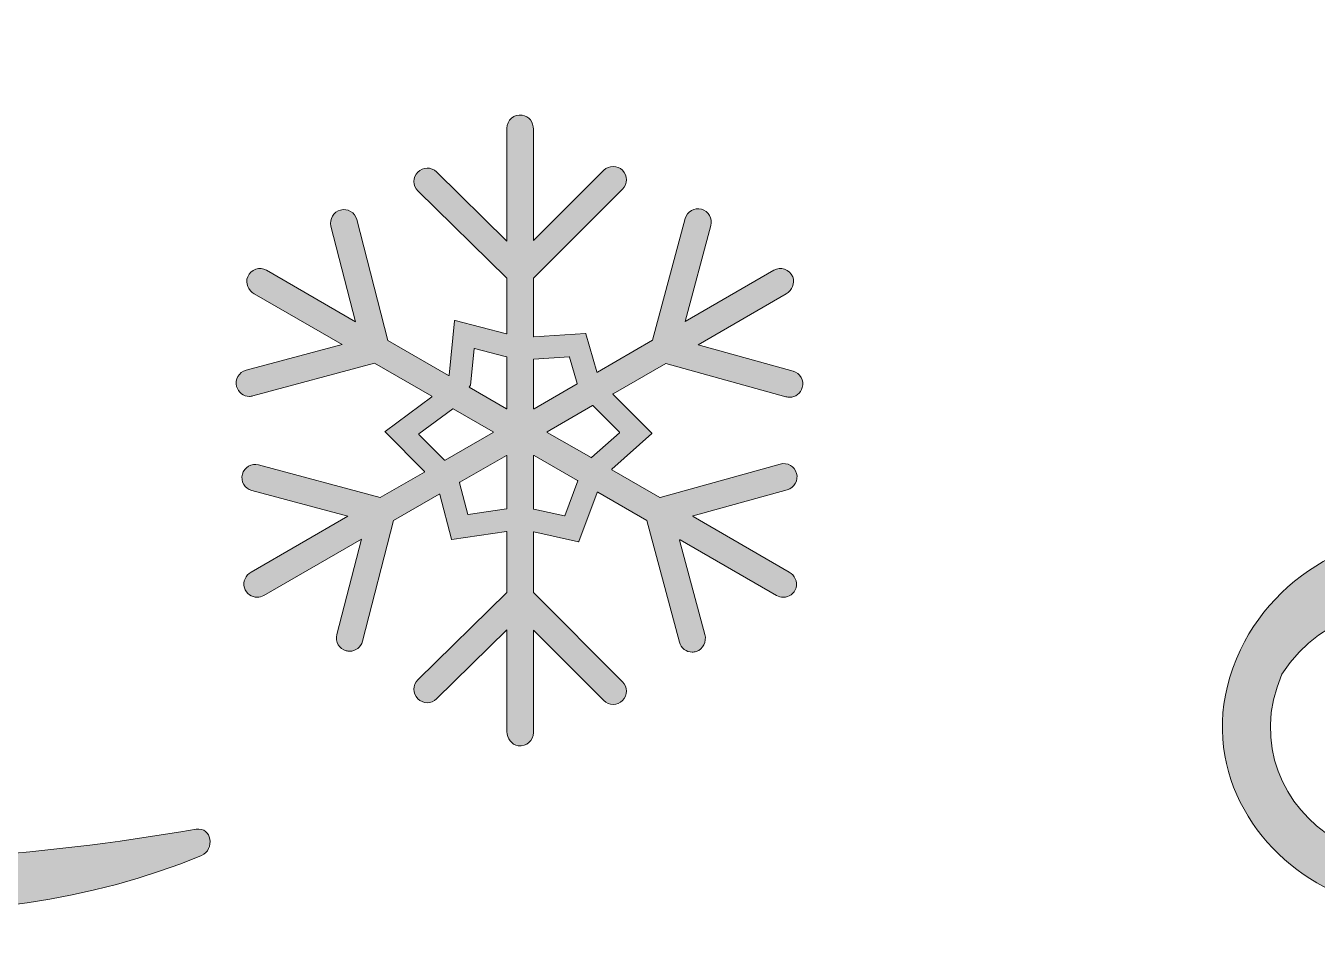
# Model space of a CAD drawing. Header units: inches. Extents: x 82 to 1005, y -733 to -347.
# Drawn here: x 206.7 to 268.5, y -627.2 to -582.9 of the extents above; entities that cross this region are included whole.
import ezdxf

# ---------------------------------------------------------------- set-up
doc = ezdxf.new("R2010")
doc.units = ezdxf.units.IN
doc.header["$MEASUREMENT"] = 0
doc.layers.add('Layer 1', color=7, linetype='Continuous')

# ---------------------------------------------------------------- blocks, each defined once
blk = doc.blocks.new('block 7')
at = {"layer": 'Layer 1', "true_color": 0x680b10}
h = blk.add_hatch(color=246, dxfattribs=at)
h.dxf.hatch_style = 2
edge = h.paths.add_edge_path()
edge.add_spline(control_points=[(114.464, -680.962), (110.374, -680.962), (106.563, -679.209), (103.407, -675.832), (96.65, -668.602), (93.551, -654.237), (95.869, -640.899), (98.229, -627.538), (100.48, -613.891), (102.658, -600.693), (102.658, -600.693), (103.829, -593.595), (103.829, -593.595), (103.91, -593.07), (103.976, -592.492), (104.039, -591.906), (90.267, -575.278), (82.116, -547.717), (82.152, -517.584), (82.189, -486.807), (90.373, -459.115), (104.668, -441.167), (104.482, -439.738), (104.278, -438.256), (104.048, -436.86), (103.305, -432.302), (102.587, -427.742), (101.87, -423.188), (100.38, -413.722), (98.839, -403.934), (97.114, -394.512), (94.563, -380.651), (97.299, -366.4), (104.084, -358.211), (107.5, -354.089), (111.621, -351.898), (116, -351.876), (132.75, -351.77), (149.728, -351.398), (166.146, -351.039), (182.654, -350.678), (199.726, -350.304), (216.481, -350.204), (240.202, -350.131), (264.416, -349.712), (290.521, -348.922), (304.715, -348.432), (319.127, -348.353), (333.064, -348.276), (336.991, -348.254), (340.916, -348.233), (344.838, -348.202), (362.622, -348.007), (381.139, -347.737), (401.431, -347.376), (412.785, -347.114), (424.328, -347.039), (435.492, -346.968), (438.96, -346.946), (442.427, -346.924), (445.894, -346.896), (470.698, -346.668), (495.876, -346.685), (520.23, -346.704), (531.611, -346.712), (542.995, -346.72), (554.387, -346.705), (583.211, -346.607), (611.452, -346.569), (639.874, -347.157), (648.735, -347.324), (657.79, -347.343), (666.548, -347.362), (675.728, -347.381), (685.219, -347.401), (694.589, -347.591), (702.399, -347.731), (710.235, -347.828), (718.078, -347.925), (731.374, -348.09), (745.122, -348.26), (758.671, -348.651), (784.249, -349.301), (809.515, -349.59), (839.576, -349.824), (862.934, -349.936), (886.8, -350.443), (909.88, -350.932), (927.667, -351.31), (946.06, -351.7), (964.232, -351.911), (968.537, -351.958), (972.61, -354.142), (976.001, -358.226), (982.689, -366.282), (985.462, -380.292), (983.066, -393.921), (981.346, -403.739), (979.714, -413.827), (978.137, -423.582), (977.193, -429.421), (976.244, -435.279), (975.268, -441.16), (1005.084, -478.225), (1005.429, -556.452), (975.965, -592.031), (977.111, -598.853), (978.256, -605.743), (979.377, -612.719), (979.377, -612.719), (980.478, -619.233), (980.478, -619.233), (981.691, -626.394), (982.945, -633.798), (984.072, -641.147), (984.74, -645.674), (984.99, -649.293), (984.864, -652.563), (984.248, -669.228), (976.223, -680.844), (965.339, -680.845), (965.311, -680.845), (965.285, -680.845), (965.255, -680.845), (958.679, -680.912), (951.956, -680.737), (945.461, -680.569), (941.478, -680.467), (937.495, -680.364), (933.509, -680.315), (922.378, -680.119), (911.293, -679.888), (900.221, -679.656), (874.834, -679.125), (848.581, -678.577), (822.823, -678.507), (822.755, -678.507), (822.686, -678.507), (822.62, -678.507), (801.525, -678.507), (780.167, -678.056), (759.509, -677.618), (759.509, -677.618), (752.773, -677.475), (752.773, -677.475), (735.892, -677.095), (718.105, -676.955), (696.768, -677.046), (673.572, -676.989), (650.057, -676.703), (627.33, -676.368), (627.33, -676.368), (622.267, -676.293), (622.267, -676.293), (590.796, -675.736), (559.649, -675.671), (529.666, -676.098), (515.046, -676.326), (500.171, -676.311), (485.785, -676.298), (477.619, -676.292), (469.452, -676.283), (461.285, -676.317), (451.025, -676.377), (440.748, -676.497), (430.461, -676.615), (418.541, -676.753), (406.217, -676.896), (394.064, -676.942), (389.92, -676.958), (385.774, -676.967), (381.628, -676.977), (366.428, -677.009), (350.711, -677.043), (335.273, -677.405), (311.117, -678.065), (285.533, -678.413), (254.776, -678.498), (225.547, -678.632), (195.699, -679.265), (166.833, -679.878), (157.087, -680.085), (147.33, -680.291), (137.56, -680.481), (135.146, -680.524), (132.743, -680.512), (130.34, -680.499), (125.38, -680.478), (120.696, -680.451), (115.993, -680.881), (115.48, -680.936), (114.97, -680.962), (114.464, -680.962)], knot_values=[0, 0, 0, 0, 1, 1, 1, 2, 2, 2, 3, 3, 3, 4, 4, 4, 5, 5, 5, 6, 6, 6, 7, 7, 7, 8, 8, 8, 9, 9, 9, 10, 10, 10, 11, 11, 11, 12, 12, 12, 13, 13, 13, 14, 14, 14, 15, 15, 15, 16, 16, 16, 17, 17, 17, 18, 18, 18, 19, 19, 19, 20, 20, 20, 21, 21, 21, 22, 22, 22, 23, 23, 23, 24, 24, 24, 25, 25, 25, 26, 26, 26, 27, 27, 27, 28, 28, 28, 29, 29, 29, 30, 30, 30, 31, 31, 31, 32, 32, 32, 33, 33, 33, 34, 34, 34, 35, 35, 35, 36, 36, 36, 37, 37, 37, 38, 38, 38, 39, 39, 39, 40, 40, 40, 41, 41, 41, 42, 42, 42, 43, 43, 43, 44, 44, 44, 45, 45, 45, 46, 46, 46, 47, 47, 47, 48, 48, 48, 49, 49, 49, 50, 50, 50, 51, 51, 51, 52, 52, 52, 53, 53, 53, 54, 54, 54, 55, 55, 55, 56, 56, 56, 57, 57, 57, 58, 58, 58, 59, 59, 59, 60, 60, 60, 61, 61, 61, 62, 62, 62, 63, 63, 63, 64, 64, 64, 64], degree=3, periodic=1)
edge = h.paths.add_edge_path()
edge.add_spline(control_points=[(500.464, -356.234), (482.408, -356.234), (464.088, -356.268), (445.975, -356.435), (442.499, -356.463), (439.026, -356.484), (435.553, -356.507), (424.429, -356.578), (412.925, -356.652), (401.626, -356.912), (381.286, -357.274), (362.749, -357.545), (344.928, -357.741), (340.982, -357.771), (337.051, -357.793), (333.117, -357.815), (319.248, -357.891), (304.906, -357.969), (290.83, -358.455), (264.618, -359.249), (240.319, -359.67), (216.524, -359.742), (199.859, -359.842), (182.826, -360.215), (166.354, -360.576), (149.9, -360.936), (132.885, -361.309), (116.054, -361.415), (114.098, -361.424), (112.318, -363.225), (111.429, -364.297), (107.284, -369.299), (104.151, -380.049), (106.496, -392.79), (108.243, -402.334), (109.793, -412.181), (111.293, -421.705), (112.007, -426.242), (112.723, -430.785), (113.462, -435.32), (113.831, -437.565), (114.129, -439.924), (114.391, -442.006), (114.391, -442.006), (114.653, -444.085), (114.653, -444.085), (114.653, -444.085), (113.3, -445.684), (113.3, -445.684), (85.016, -479.099), (84.617, -555.805), (112.563, -587.192), (112.563, -587.192), (113.987, -588.793), (113.987, -588.793), (113.987, -588.793), (113.738, -590.92), (113.738, -590.92), (113.688, -591.344), (113.643, -591.778), (113.597, -592.218), (113.496, -593.188), (113.391, -594.172), (113.248, -595.099), (113.248, -595.099), (112.069, -602.245), (112.069, -602.245), (109.888, -615.47), (107.632, -629.145), (105.265, -642.545), (103.515, -652.613), (105.759, -664.379), (110.377, -669.319), (112.33, -671.411), (113.986, -671.495), (115.063, -671.389), (120.285, -670.911), (125.416, -670.939), (130.387, -670.961), (132.72, -670.973), (135.055, -670.985), (137.385, -670.943), (147.139, -670.756), (156.891, -670.548), (166.631, -670.341), (195.536, -669.728), (225.424, -669.094), (254.742, -668.959), (285.427, -668.874), (310.936, -668.528), (335.031, -667.869), (350.588, -667.506), (366.357, -667.47), (381.607, -667.438), (385.748, -667.428), (389.889, -667.419), (394.028, -667.404), (406.144, -667.357), (418.45, -667.214), (430.351, -667.078), (440.656, -666.958), (450.951, -666.84), (461.236, -666.778), (469.427, -666.742), (477.609, -666.752), (485.794, -666.759), (500.142, -666.773), (514.975, -666.787), (529.524, -666.559), (559.613, -666.134), (590.867, -666.199), (622.421, -666.755), (622.421, -666.755), (627.471, -666.831), (627.471, -666.831), (649.977, -667.163), (673.243, -667.508), (696.172, -667.508), (696.365, -667.508), (696.556, -667.508), (696.747, -667.508), (718.14, -667.421), (736.018, -667.556), (752.979, -667.939), (752.979, -667.939), (759.711, -668.081), (759.711, -668.081), (780.318, -668.517), (801.626, -668.969), (822.632, -668.969), (822.7, -668.969), (822.767, -668.969), (822.835, -668.969), (848.694, -669.038), (874.99, -669.588), (900.422, -670.119), (911.48, -670.35), (922.556, -670.582), (933.654, -670.777), (937.658, -670.827), (941.682, -670.929), (945.706, -671.033), (952.119, -671.198), (958.747, -671.367), (965.237, -671.307), (965.246, -671.307), (965.257, -671.307), (965.265, -671.307), (970.633, -671.308), (974.928, -663.105), (975.331, -652.201), (975.435, -649.528), (975.215, -646.468), (974.64, -642.566), (973.527, -635.317), (972.281, -627.951), (971.073, -620.826), (971.073, -620.826), (969.964, -614.267), (969.964, -614.267), (968.721, -606.529), (967.452, -598.928), (966.189, -591.41), (966.189, -591.41), (965.808, -589.15), (965.808, -589.15), (965.808, -589.15), (967.334, -587.442), (967.334, -587.442), (995.625, -555.767), (995.221, -478.905), (966.589, -445.642), (966.589, -445.642), (965.13, -443.948), (965.13, -443.948), (965.13, -443.948), (965.499, -441.743), (965.499, -441.743), (966.603, -435.154), (967.663, -428.594), (968.721, -422.059), (970.303, -412.274), (971.939, -402.155), (973.67, -392.272), (975.869, -379.775), (972.739, -369.229), (968.662, -364.32), (967.139, -362.484), (965.527, -361.465), (964.125, -361.45), (945.903, -361.237), (927.487, -360.847), (909.678, -360.469), (886.635, -359.981), (862.81, -359.474), (839.516, -359.363), (809.391, -359.128), (784.077, -358.838), (758.412, -358.186), (744.926, -357.796), (731.217, -357.627), (717.96, -357.463), (710.098, -357.366), (702.246, -357.269), (694.407, -357.128), (685.113, -356.94), (675.665, -356.92), (666.528, -356.9), (657.731, -356.882), (648.634, -356.862), (639.685, -356.694), (611.362, -356.107), (583.191, -356.145), (554.409, -356.244), (543.007, -356.258), (531.613, -356.251), (520.223, -356.243), (513.69, -356.238), (507.093, -356.234), (500.464, -356.234)], knot_values=[0, 0, 0, 0, 1, 1, 1, 2, 2, 2, 3, 3, 3, 4, 4, 4, 5, 5, 5, 6, 6, 6, 7, 7, 7, 8, 8, 8, 9, 9, 9, 10, 10, 10, 11, 11, 11, 12, 12, 12, 13, 13, 13, 14, 14, 14, 15, 15, 15, 16, 16, 16, 17, 17, 17, 18, 18, 18, 19, 19, 19, 20, 20, 20, 21, 21, 21, 22, 22, 22, 23, 23, 23, 24, 24, 24, 25, 25, 25, 26, 26, 26, 27, 27, 27, 28, 28, 28, 29, 29, 29, 30, 30, 30, 31, 31, 31, 32, 32, 32, 33, 33, 33, 34, 34, 34, 35, 35, 35, 36, 36, 36, 37, 37, 37, 38, 38, 38, 39, 39, 39, 40, 40, 40, 41, 41, 41, 42, 42, 42, 43, 43, 43, 44, 44, 44, 45, 45, 45, 46, 46, 46, 47, 47, 47, 48, 48, 48, 49, 49, 49, 50, 50, 50, 51, 51, 51, 52, 52, 52, 53, 53, 53, 54, 54, 54, 55, 55, 55, 56, 56, 56, 57, 57, 57, 58, 58, 58, 59, 59, 59, 60, 60, 60, 61, 61, 61, 62, 62, 62, 63, 63, 63, 64, 64, 64, 65, 65, 65, 66, 66, 66, 67, 67, 67, 68, 68, 68, 69, 69, 69, 70, 70, 70, 71, 71, 71, 72, 72, 72, 73, 73, 73, 73], degree=3, periodic=1)
at = {"layer": 'Layer 1', "lineweight": 0}
for points, knots in [([(114.464, -680.962), (110.374, -680.962), (106.563, -679.209), (103.407, -675.832), (96.65, -668.602), (93.551, -654.237), (95.869, -640.899), (98.229, -627.538), (100.48, -613.891), (102.658, -600.693), (102.658, -600.693), (103.829, -593.595), (103.829, -593.595), (103.91, -593.07), (103.976, -592.492), (104.039, -591.906), (90.267, -575.278), (82.116, -547.717), (82.152, -517.584), (82.189, -486.807), (90.373, -459.115), (104.668, -441.167), (104.482, -439.738), (104.278, -438.256), (104.048, -436.86), (103.305, -432.302), (102.587, -427.742), (101.87, -423.188), (100.38, -413.722), (98.839, -403.934), (97.114, -394.512), (94.563, -380.651), (97.299, -366.4), (104.084, -358.211), (107.5, -354.089), (111.621, -351.898), (116, -351.876), (132.75, -351.77), (149.728, -351.398), (166.146, -351.039), (182.654, -350.678), (199.726, -350.304), (216.481, -350.204), (240.202, -350.131), (264.416, -349.712), (290.521, -348.922), (304.715, -348.432), (319.127, -348.353), (333.064, -348.276), (336.991, -348.254), (340.916, -348.233), (344.838, -348.202), (362.622, -348.007), (381.139, -347.737), (401.431, -347.376), (412.785, -347.114), (424.328, -347.039), (435.492, -346.968), (438.96, -346.946), (442.427, -346.924), (445.894, -346.896), (470.698, -346.668), (495.876, -346.685), (520.23, -346.704), (531.611, -346.712), (542.995, -346.72), (554.387, -346.705), (583.211, -346.607), (611.452, -346.569), (639.874, -347.157), (648.735, -347.324), (657.79, -347.343), (666.548, -347.362), (675.728, -347.381), (685.219, -347.401), (694.589, -347.591), (702.399, -347.731), (710.235, -347.828), (718.078, -347.925), (731.374, -348.09), (745.122, -348.26), (758.671, -348.651), (784.249, -349.301), (809.515, -349.59), (839.576, -349.824), (862.934, -349.936), (886.8, -350.443), (909.88, -350.932), (927.667, -351.31), (946.06, -351.7), (964.232, -351.911), (968.537, -351.958), (972.61, -354.142), (976.001, -358.226), (982.689, -366.282), (985.462, -380.292), (983.066, -393.921), (981.346, -403.739), (979.714, -413.827), (978.137, -423.582), (977.193, -429.421), (976.244, -435.279), (975.268, -441.16), (1005.084, -478.225), (1005.429, -556.452), (975.965, -592.031), (977.111, -598.853), (978.256, -605.743), (979.377, -612.719), (979.377, -612.719), (980.478, -619.233), (980.478, -619.233), (981.691, -626.394), (982.945, -633.798), (984.072, -641.147), (984.74, -645.674), (984.99, -649.293), (984.864, -652.563), (984.248, -669.228), (976.223, -680.844), (965.339, -680.845), (965.311, -680.845), (965.285, -680.845), (965.255, -680.845), (958.679, -680.912), (951.956, -680.737), (945.461, -680.569), (941.478, -680.467), (937.495, -680.364), (933.509, -680.315), (922.378, -680.119), (911.293, -679.888), (900.221, -679.656), (874.834, -679.125), (848.581, -678.577), (822.823, -678.507), (822.755, -678.507), (822.686, -678.507), (822.62, -678.507), (801.525, -678.507), (780.167, -678.056), (759.509, -677.618), (759.509, -677.618), (752.773, -677.475), (752.773, -677.475), (735.892, -677.095), (718.105, -676.955), (696.768, -677.046), (673.572, -676.989), (650.057, -676.703), (627.33, -676.368), (627.33, -676.368), (622.267, -676.293), (622.267, -676.293), (590.796, -675.736), (559.649, -675.671), (529.666, -676.098), (515.046, -676.326), (500.171, -676.311), (485.785, -676.298), (477.619, -676.292), (469.452, -676.283), (461.285, -676.317), (451.025, -676.377), (440.748, -676.497), (430.461, -676.615), (418.541, -676.753), (406.217, -676.896), (394.064, -676.942), (389.92, -676.958), (385.774, -676.967), (381.628, -676.977), (366.428, -677.009), (350.711, -677.043), (335.273, -677.405), (311.117, -678.065), (285.533, -678.413), (254.776, -678.498), (225.547, -678.632), (195.699, -679.265), (166.833, -679.878), (157.087, -680.085), (147.33, -680.291), (137.56, -680.481), (135.146, -680.524), (132.743, -680.512), (130.34, -680.499), (125.38, -680.478), (120.696, -680.451), (115.993, -680.881), (115.48, -680.936), (114.97, -680.962), (114.464, -680.962)], [0, 0, 0, 0, 1, 1, 1, 2, 2, 2, 3, 3, 3, 4, 4, 4, 5, 5, 5, 6, 6, 6, 7, 7, 7, 8, 8, 8, 9, 9, 9, 10, 10, 10, 11, 11, 11, 12, 12, 12, 13, 13, 13, 14, 14, 14, 15, 15, 15, 16, 16, 16, 17, 17, 17, 18, 18, 18, 19, 19, 19, 20, 20, 20, 21, 21, 21, 22, 22, 22, 23, 23, 23, 24, 24, 24, 25, 25, 25, 26, 26, 26, 27, 27, 27, 28, 28, 28, 29, 29, 29, 30, 30, 30, 31, 31, 31, 32, 32, 32, 33, 33, 33, 34, 34, 34, 35, 35, 35, 36, 36, 36, 37, 37, 37, 38, 38, 38, 39, 39, 39, 40, 40, 40, 41, 41, 41, 42, 42, 42, 43, 43, 43, 44, 44, 44, 45, 45, 45, 46, 46, 46, 47, 47, 47, 48, 48, 48, 49, 49, 49, 50, 50, 50, 51, 51, 51, 52, 52, 52, 53, 53, 53, 54, 54, 54, 55, 55, 55, 56, 56, 56, 57, 57, 57, 58, 58, 58, 59, 59, 59, 60, 60, 60, 61, 61, 61, 62, 62, 62, 63, 63, 63, 64, 64, 64, 64]), ([(500.464, -356.234), (482.408, -356.234), (464.088, -356.268), (445.975, -356.435), (442.499, -356.463), (439.026, -356.484), (435.553, -356.507), (424.429, -356.578), (412.925, -356.652), (401.626, -356.912), (381.286, -357.274), (362.749, -357.545), (344.928, -357.741), (340.982, -357.771), (337.051, -357.793), (333.117, -357.815), (319.248, -357.891), (304.906, -357.969), (290.83, -358.455), (264.618, -359.249), (240.319, -359.67), (216.524, -359.742), (199.859, -359.842), (182.826, -360.215), (166.354, -360.576), (149.9, -360.936), (132.885, -361.309), (116.054, -361.415), (114.098, -361.424), (112.318, -363.225), (111.429, -364.297), (107.284, -369.299), (104.151, -380.049), (106.496, -392.79), (108.243, -402.334), (109.793, -412.181), (111.293, -421.705), (112.007, -426.242), (112.723, -430.785), (113.462, -435.32), (113.831, -437.565), (114.129, -439.924), (114.391, -442.006), (114.391, -442.006), (114.653, -444.085), (114.653, -444.085), (114.653, -444.085), (113.3, -445.684), (113.3, -445.684), (85.016, -479.099), (84.617, -555.805), (112.563, -587.192), (112.563, -587.192), (113.987, -588.793), (113.987, -588.793), (113.987, -588.793), (113.738, -590.92), (113.738, -590.92), (113.688, -591.344), (113.643, -591.778), (113.597, -592.218), (113.496, -593.188), (113.391, -594.172), (113.248, -595.099), (113.248, -595.099), (112.069, -602.245), (112.069, -602.245), (109.888, -615.47), (107.632, -629.145), (105.265, -642.545), (103.515, -652.613), (105.759, -664.379), (110.377, -669.319), (112.33, -671.411), (113.986, -671.495), (115.063, -671.389), (120.285, -670.911), (125.416, -670.939), (130.387, -670.961), (132.72, -670.973), (135.055, -670.985), (137.385, -670.943), (147.139, -670.756), (156.891, -670.548), (166.631, -670.341), (195.536, -669.728), (225.424, -669.094), (254.742, -668.959), (285.427, -668.874), (310.936, -668.528), (335.031, -667.869), (350.588, -667.506), (366.357, -667.47), (381.607, -667.438), (385.748, -667.428), (389.889, -667.419), (394.028, -667.404), (406.144, -667.357), (418.45, -667.214), (430.351, -667.078), (440.656, -666.958), (450.951, -666.84), (461.236, -666.778), (469.427, -666.742), (477.609, -666.752), (485.794, -666.759), (500.142, -666.773), (514.975, -666.787), (529.524, -666.559), (559.613, -666.134), (590.867, -666.199), (622.421, -666.755), (622.421, -666.755), (627.471, -666.831), (627.471, -666.831), (649.977, -667.163), (673.243, -667.508), (696.172, -667.508), (696.365, -667.508), (696.556, -667.508), (696.747, -667.508), (718.14, -667.421), (736.018, -667.556), (752.979, -667.939), (752.979, -667.939), (759.711, -668.081), (759.711, -668.081), (780.318, -668.517), (801.626, -668.969), (822.632, -668.969), (822.7, -668.969), (822.767, -668.969), (822.835, -668.969), (848.694, -669.038), (874.99, -669.588), (900.422, -670.119), (911.48, -670.35), (922.556, -670.582), (933.654, -670.777), (937.658, -670.827), (941.682, -670.929), (945.706, -671.033), (952.119, -671.198), (958.747, -671.367), (965.237, -671.307), (965.246, -671.307), (965.257, -671.307), (965.265, -671.307), (970.633, -671.308), (974.928, -663.105), (975.331, -652.201), (975.435, -649.528), (975.215, -646.468), (974.64, -642.566), (973.527, -635.317), (972.281, -627.951), (971.073, -620.826), (971.073, -620.826), (969.964, -614.267), (969.964, -614.267), (968.721, -606.529), (967.452, -598.928), (966.189, -591.41), (966.189, -591.41), (965.808, -589.15), (965.808, -589.15), (965.808, -589.15), (967.334, -587.442), (967.334, -587.442), (995.625, -555.767), (995.221, -478.905), (966.589, -445.642), (966.589, -445.642), (965.13, -443.948), (965.13, -443.948), (965.13, -443.948), (965.499, -441.743), (965.499, -441.743), (966.603, -435.154), (967.663, -428.594), (968.721, -422.059), (970.303, -412.274), (971.939, -402.155), (973.67, -392.272), (975.869, -379.775), (972.739, -369.229), (968.662, -364.32), (967.139, -362.484), (965.527, -361.465), (964.125, -361.45), (945.903, -361.237), (927.487, -360.847), (909.678, -360.469), (886.635, -359.981), (862.81, -359.474), (839.516, -359.363), (809.391, -359.128), (784.077, -358.838), (758.412, -358.186), (744.926, -357.796), (731.217, -357.627), (717.96, -357.463), (710.098, -357.366), (702.246, -357.269), (694.407, -357.128), (685.113, -356.94), (675.665, -356.92), (666.528, -356.9), (657.731, -356.882), (648.634, -356.862), (639.685, -356.694), (611.362, -356.107), (583.191, -356.145), (554.409, -356.244), (543.007, -356.258), (531.613, -356.251), (520.223, -356.243), (513.69, -356.238), (507.093, -356.234), (500.464, -356.234)], [0, 0, 0, 0, 1, 1, 1, 2, 2, 2, 3, 3, 3, 4, 4, 4, 5, 5, 5, 6, 6, 6, 7, 7, 7, 8, 8, 8, 9, 9, 9, 10, 10, 10, 11, 11, 11, 12, 12, 12, 13, 13, 13, 14, 14, 14, 15, 15, 15, 16, 16, 16, 17, 17, 17, 18, 18, 18, 19, 19, 19, 20, 20, 20, 21, 21, 21, 22, 22, 22, 23, 23, 23, 24, 24, 24, 25, 25, 25, 26, 26, 26, 27, 27, 27, 28, 28, 28, 29, 29, 29, 30, 30, 30, 31, 31, 31, 32, 32, 32, 33, 33, 33, 34, 34, 34, 35, 35, 35, 36, 36, 36, 37, 37, 37, 38, 38, 38, 39, 39, 39, 40, 40, 40, 41, 41, 41, 42, 42, 42, 43, 43, 43, 44, 44, 44, 45, 45, 45, 46, 46, 46, 47, 47, 47, 48, 48, 48, 49, 49, 49, 50, 50, 50, 51, 51, 51, 52, 52, 52, 53, 53, 53, 54, 54, 54, 55, 55, 55, 56, 56, 56, 57, 57, 57, 58, 58, 58, 59, 59, 59, 60, 60, 60, 61, 61, 61, 62, 62, 62, 63, 63, 63, 64, 64, 64, 65, 65, 65, 66, 66, 66, 67, 67, 67, 68, 68, 68, 69, 69, 69, 70, 70, 70, 71, 71, 71, 72, 72, 72, 73, 73, 73, 73])]:
    blk.add_open_spline(points, degree=3, knots=knots, dxfattribs=at)
blk = doc.blocks.new('block 22')
at = {"layer": 'Layer 1', "true_color": 0x680b10}
h = blk.add_hatch(color=246, dxfattribs=at)
h.dxf.hatch_style = 2
edge = h.paths.add_edge_path()
edge.add_spline(control_points=[(174.557, -615.891), (174.557, -615.891), (173.535, -617.351), (173.535, -617.351), (175.903, -619.003), (178.59, -620.323), (180.967, -621.298), (191.32, -625.559), (204.598, -627.015), (215.161, -622.593), (215.797, -622.329), (215.661, -621.21), (214.898, -621.343), (207.102, -622.666), (199.545, -623.27), (192.14, -622.206), (187.006, -620.59), (181.88, -618.515), (177.461, -615.426), (177.461, -615.426), (176.377, -616.959), (176.377, -616.959), (175.774, -616.625), (175.157, -616.268), (174.557, -615.891)], knot_values=[0, 0, 0, 0, 1, 1, 1, 2, 2, 2, 3, 3, 3, 4, 4, 4, 5, 5, 5, 6, 6, 6, 7, 7, 7, 8, 8, 8, 8], degree=3, periodic=1)
at = {"layer": 'Layer 1', "lineweight": 0}
blk.add_open_spline([(174.557, -615.891), (174.557, -615.891), (173.535, -617.351), (173.535, -617.351), (175.903, -619.003), (178.59, -620.323), (180.967, -621.298), (191.32, -625.559), (204.598, -627.015), (215.161, -622.593), (215.797, -622.329), (215.661, -621.21), (214.898, -621.343), (207.102, -622.666), (199.545, -623.27), (192.14, -622.206), (187.006, -620.59), (181.88, -618.515), (177.461, -615.426), (177.461, -615.426), (176.377, -616.959), (176.377, -616.959), (175.774, -616.625), (175.157, -616.268), (174.557, -615.891)], degree=3, knots=[0, 0, 0, 0, 1, 1, 1, 2, 2, 2, 3, 3, 3, 4, 4, 4, 5, 5, 5, 6, 6, 6, 7, 7, 7, 8, 8, 8, 8], dxfattribs=at)
blk = doc.blocks.new('block 24')
at = {"layer": 'Layer 1', "true_color": 0x680b10}
h = blk.add_hatch(color=246, dxfattribs=at)
h.dxf.hatch_style = 2
edge = h.paths.add_edge_path()
edge.add_spline(control_points=[(236.236, -631.202), (239.871, -635.339), (244.104, -638.792), (248.962, -640.901), (253.192, -641.708), (257.439, -642.735), (261.731, -642.672), (268.02, -642.577), (273.549, -639.712), (277.866, -635.228), (282.125, -630.798), (284.639, -624.19), (282.393, -618.177), (280.215, -612.337), (270.919, -607.614), (266.848, -613.926), (263.962, -620.558), (273.071, -626.351), (276.935, -619.668), (277.633, -618.454), (279.528, -619.302), (278.923, -620.607), (274.366, -630.467), (260.396, -622.142), (264.867, -612.754), (266.84, -608.6), (271.653, -606.477), (276.088, -607.152), (281.771, -608.019), (285.931, -612.753), (287.174, -618.181), (289.96, -630.363), (279.344, -640.834), (268.489, -644.026), (256.283, -647.612), (241.843, -643.122), (235.226, -631.876), (234.823, -631.189), (235.731, -630.621), (236.236, -631.202)], knot_values=[0, 0, 0, 0, 1, 1, 1, 2, 2, 2, 3, 3, 3, 4, 4, 4, 5, 5, 5, 6, 6, 6, 7, 7, 7, 8, 8, 8, 9, 9, 9, 10, 10, 10, 11, 11, 11, 12, 12, 12, 13, 13, 13, 13], degree=3, periodic=1)
edge = h.paths.add_edge_path()
edge.add_spline(control_points=[(275.644, -609.427), (275.104, -609.352), (274.561, -609.308), (274.015, -609.32), (274.555, -609.395), (275.086, -609.507), (275.606, -609.645), (275.612, -609.57), (275.619, -609.496), (275.644, -609.427)], knot_values=[0, 0, 0, 0, 1, 1, 1, 2, 2, 2, 3, 3, 3, 3], degree=3, periodic=1)
edge = h.paths.add_edge_path()
edge.add_spline(control_points=[(282.497, -614.542), (282.99, -615.271), (283.424, -616.041), (283.769, -616.849), (283.685, -616.481), (283.589, -616.114), (283.487, -615.754), (283.207, -615.377), (282.874, -614.967), (282.497, -614.542)], knot_values=[0, 0, 0, 0, 1, 1, 1, 2, 2, 2, 3, 3, 3, 3], degree=3, periodic=1)
at = {"layer": 'Layer 1', "lineweight": 0}
for points, knots in [([(236.236, -631.202), (239.871, -635.339), (244.104, -638.792), (248.962, -640.901), (253.192, -641.708), (257.439, -642.735), (261.731, -642.672), (268.02, -642.577), (273.549, -639.712), (277.866, -635.228), (282.125, -630.798), (284.639, -624.19), (282.393, -618.177), (280.215, -612.337), (270.919, -607.614), (266.848, -613.926), (263.962, -620.558), (273.071, -626.351), (276.935, -619.668), (277.633, -618.454), (279.528, -619.302), (278.923, -620.607), (274.366, -630.467), (260.396, -622.142), (264.867, -612.754), (266.84, -608.6), (271.653, -606.477), (276.088, -607.152), (281.771, -608.019), (285.931, -612.753), (287.174, -618.181), (289.96, -630.363), (279.344, -640.834), (268.489, -644.026), (256.283, -647.612), (241.843, -643.122), (235.226, -631.876), (234.823, -631.189), (235.731, -630.621), (236.236, -631.202)], [0, 0, 0, 0, 1, 1, 1, 2, 2, 2, 3, 3, 3, 4, 4, 4, 5, 5, 5, 6, 6, 6, 7, 7, 7, 8, 8, 8, 9, 9, 9, 10, 10, 10, 11, 11, 11, 12, 12, 12, 13, 13, 13, 13]), ([(275.644, -609.427), (275.104, -609.352), (274.561, -609.308), (274.015, -609.32), (274.555, -609.395), (275.086, -609.507), (275.606, -609.645), (275.612, -609.57), (275.619, -609.496), (275.644, -609.427)], [0, 0, 0, 0, 1, 1, 1, 2, 2, 2, 3, 3, 3, 3]), ([(282.497, -614.542), (282.99, -615.271), (283.424, -616.041), (283.769, -616.849), (283.685, -616.481), (283.589, -616.114), (283.487, -615.754), (283.207, -615.377), (282.874, -614.967), (282.497, -614.542)], [0, 0, 0, 0, 1, 1, 1, 2, 2, 2, 3, 3, 3, 3])]:
    blk.add_open_spline(points, degree=3, knots=knots, dxfattribs=at)
blk = doc.blocks.new('block 17')
at = {"layer": 'Layer 1'}
for name in ['block 24', 'block 22']:
    blk.add_blockref(name, (0, 0), dxfattribs=at)
blk = doc.blocks.new('block 8')
at = {"layer": 'Layer 1'}
blk.add_blockref('block 17', (0, 0), dxfattribs=at)
blk = doc.blocks.new('block 44')
at = {"layer": 'Layer 1', "true_color": 0x680b10}
h = blk.add_hatch(color=246, dxfattribs=at)
h.dxf.hatch_style = 2
edge = h.paths.add_edge_path()
edge.add_spline(control_points=[(243.457, -599.425), (243.457, -599.425), (238.91, -598.162), (238.91, -598.162), (238.91, -598.162), (243.125, -595.729), (243.125, -595.729), (243.408, -595.565), (243.563, -595.218), (243.44, -594.915), (243.291, -594.548), (242.863, -594.413), (242.534, -594.602), (242.534, -594.602), (238.292, -597.051), (238.292, -597.051), (238.292, -597.051), (239.522, -592.458), (239.522, -592.458), (239.613, -592.119), (239.412, -591.77), (239.072, -591.68), (238.74, -591.59), (238.387, -591.791), (238.294, -592.129), (238.294, -592.129), (236.735, -597.95), (236.735, -597.95), (236.735, -597.95), (234.1, -599.471), (234.1, -599.471), (234.09, -599.477), (234.078, -599.472), (234.075, -599.461), (234.075, -599.461), (233.548, -597.638), (233.548, -597.638), (233.545, -597.63), (233.538, -597.624), (233.53, -597.625), (233.53, -597.625), (231.057, -597.784), (231.057, -597.784), (231.046, -597.784), (231.038, -597.776), (231.038, -597.766), (231.038, -597.766), (231.038, -594.979), (231.038, -594.979), (231.038, -594.979), (235.299, -590.717), (235.299, -590.717), (235.547, -590.469), (235.547, -590.067), (235.299, -589.819), (235.051, -589.571), (234.649, -589.571), (234.401, -589.819), (234.401, -589.819), (231.038, -593.182), (231.038, -593.182), (231.038, -593.182), (231.038, -587.853), (231.038, -587.853), (231.038, -587.529), (230.817, -587.222), (230.495, -587.177), (230.103, -587.122), (229.767, -587.424), (229.767, -587.806), (229.767, -587.806), (229.767, -593.201), (229.767, -593.201), (229.767, -593.201), (226.4, -589.894), (226.4, -589.894), (226.15, -589.649), (225.747, -589.652), (225.502, -589.902), (225.256, -590.153), (225.259, -590.555), (225.509, -590.801), (225.509, -590.801), (229.767, -594.983), (229.767, -594.983), (229.767, -594.983), (229.767, -597.622), (229.767, -597.622), (229.767, -597.633), (229.756, -597.642), (229.745, -597.639), (229.745, -597.639), (227.283, -597.002), (227.283, -597.002), (227.273, -596.999), (227.262, -597.007), (227.261, -597.017), (227.261, -597.017), (227.005, -599.616), (227.005, -599.616), (227.004, -599.629), (226.989, -599.636), (226.978, -599.63), (226.978, -599.63), (224.073, -597.952), (224.073, -597.952), (224.073, -597.952), (222.58, -592.174), (222.58, -592.174), (222.492, -591.835), (222.15, -591.626), (221.806, -591.718), (221.466, -591.806), (221.263, -592.152), (221.349, -592.492), (221.349, -592.492), (222.529, -597.061), (222.529, -597.061), (222.529, -597.061), (218.271, -594.602), (218.271, -594.602), (217.943, -594.415), (217.513, -594.548), (217.364, -594.915), (217.241, -595.218), (217.398, -595.566), (217.681, -595.73), (217.681, -595.73), (221.878, -598.153), (221.878, -598.153), (221.878, -598.153), (217.284, -599.384), (217.284, -599.384), (216.945, -599.474), (216.744, -599.823), (216.835, -600.162), (216.912, -600.446), (217.169, -600.633), (217.449, -600.633), (217.504, -600.633), (217.558, -600.626), (217.614, -600.611), (217.614, -600.611), (223.434, -599.051), (223.434, -599.051), (223.434, -599.051), (226.168, -600.629), (226.168, -600.629), (226.179, -600.635), (226.18, -600.651), (226.169, -600.659), (226.169, -600.659), (223.938, -602.307), (223.938, -602.307), (223.93, -602.314), (223.929, -602.326), (223.936, -602.334), (223.936, -602.334), (225.826, -604.223), (225.826, -604.223), (225.834, -604.231), (225.832, -604.245), (225.822, -604.251), (225.822, -604.251), (223.709, -605.471), (223.709, -605.471), (223.709, -605.471), (217.888, -603.911), (217.888, -603.911), (217.547, -603.82), (217.202, -604.021), (217.109, -604.36), (217.018, -604.699), (217.219, -605.048), (217.558, -605.138), (217.558, -605.138), (222.153, -606.369), (222.153, -606.369), (222.153, -606.369), (217.536, -609.035), (217.536, -609.035), (217.273, -609.187), (217.119, -609.498), (217.207, -609.788), (217.294, -610.078), (217.552, -610.243), (217.815, -610.243), (217.923, -610.243), (218.032, -610.216), (218.133, -610.158), (218.133, -610.158), (222.805, -607.461), (222.805, -607.461), (222.805, -607.461), (221.625, -612.03), (221.625, -612.03), (221.538, -612.37), (221.742, -612.716), (222.082, -612.804), (222.135, -612.818), (222.188, -612.824), (222.24, -612.824), (222.523, -612.824), (222.782, -612.634), (222.856, -612.348), (222.856, -612.348), (224.348, -606.569), (224.348, -606.569), (224.348, -606.569), (226.526, -605.312), (226.526, -605.312), (226.536, -605.306), (226.549, -605.312), (226.552, -605.323), (226.552, -605.323), (227.109, -607.467), (227.109, -607.467), (227.111, -607.476), (227.12, -607.482), (227.129, -607.481), (227.129, -607.481), (229.747, -607.09), (229.747, -607.09), (229.757, -607.089), (229.767, -607.097), (229.767, -607.108), (229.767, -607.108), (229.767, -610.016), (229.767, -610.016), (229.767, -610.016), (225.509, -614.197), (225.509, -614.197), (225.259, -614.444), (225.256, -614.846), (225.502, -615.096), (225.747, -615.347), (226.15, -615.35), (226.4, -615.104), (226.4, -615.104), (229.767, -611.798), (229.767, -611.798), (229.767, -611.798), (229.767, -616.668), (229.767, -616.668), (229.767, -616.993), (229.988, -617.299), (230.31, -617.345), (230.702, -617.4), (231.038, -617.097), (231.038, -616.716), (231.038, -616.716), (231.038, -611.816), (231.038, -611.816), (231.038, -611.816), (234.401, -615.179), (234.401, -615.179), (234.525, -615.304), (234.687, -615.366), (234.85, -615.366), (235.013, -615.366), (235.175, -615.304), (235.299, -615.179), (235.547, -614.931), (235.547, -614.529), (235.299, -614.281), (235.299, -614.281), (231.038, -610.019), (231.038, -610.019), (231.038, -610.019), (231.038, -607.137), (231.038, -607.137), (231.038, -607.125), (231.048, -607.117), (231.059, -607.119), (231.059, -607.119), (233.186, -607.591), (233.186, -607.591), (233.194, -607.593), (233.203, -607.588), (233.206, -607.58), (233.206, -607.58), (234.085, -605.224), (234.085, -605.224), (234.089, -605.214), (234.101, -605.209), (234.11, -605.215), (234.11, -605.215), (236.453, -606.568), (236.453, -606.568), (236.457, -606.57), (236.46, -606.574), (236.462, -606.578), (236.462, -606.578), (238.019, -612.393), (238.019, -612.393), (238.096, -612.677), (238.353, -612.864), (238.634, -612.864), (238.698, -612.864), (238.763, -612.854), (238.829, -612.833), (239.158, -612.729), (239.328, -612.364), (239.239, -612.031), (239.239, -612.031), (238.028, -607.512), (238.028, -607.512), (238.024, -607.496), (238.04, -607.484), (238.054, -607.492), (238.054, -607.492), (242.672, -610.158), (242.672, -610.158), (242.772, -610.216), (242.882, -610.243), (242.99, -610.243), (243.253, -610.243), (243.511, -610.078), (243.598, -609.788), (243.686, -609.498), (243.532, -609.187), (243.269, -609.035), (243.269, -609.035), (238.672, -606.381), (238.672, -606.381), (238.658, -606.373), (238.661, -606.352), (238.676, -606.348), (238.676, -606.348), (243.182, -605.097), (243.182, -605.097), (243.519, -605.003), (243.718, -604.653), (243.624, -604.315), (243.531, -603.977), (243.189, -603.781), (242.842, -603.872), (242.842, -603.872), (237.1, -605.467), (237.1, -605.467), (237.095, -605.468), (237.09, -605.468), (237.086, -605.465), (237.086, -605.465), (234.793, -604.141), (234.793, -604.141), (234.782, -604.135), (234.781, -604.121), (234.79, -604.113), (234.79, -604.113), (236.695, -602.414), (236.695, -602.414), (236.703, -602.408), (236.703, -602.396), (236.696, -602.389), (236.696, -602.389), (234.843, -600.536), (234.843, -600.536), (234.835, -600.528), (234.837, -600.514), (234.847, -600.508), (234.847, -600.508), (237.368, -599.053), (237.368, -599.053), (237.368, -599.053), (243.117, -600.65), (243.117, -600.65), (243.174, -600.665), (243.232, -600.672), (243.287, -600.672), (243.567, -600.672), (243.821, -600.488), (243.899, -600.207), (243.993, -599.869), (243.795, -599.519), (243.457, -599.425)], knot_values=[0, 0, 0, 0, 1, 1, 1, 2, 2, 2, 3, 3, 3, 4, 4, 4, 5, 5, 5, 6, 6, 6, 7, 7, 7, 8, 8, 8, 9, 9, 9, 10, 10, 10, 11, 11, 11, 12, 12, 12, 13, 13, 13, 14, 14, 14, 15, 15, 15, 16, 16, 16, 17, 17, 17, 18, 18, 18, 19, 19, 19, 20, 20, 20, 21, 21, 21, 22, 22, 22, 23, 23, 23, 24, 24, 24, 25, 25, 25, 26, 26, 26, 27, 27, 27, 28, 28, 28, 29, 29, 29, 30, 30, 30, 31, 31, 31, 32, 32, 32, 33, 33, 33, 34, 34, 34, 35, 35, 35, 36, 36, 36, 37, 37, 37, 38, 38, 38, 39, 39, 39, 40, 40, 40, 41, 41, 41, 42, 42, 42, 43, 43, 43, 44, 44, 44, 45, 45, 45, 46, 46, 46, 47, 47, 47, 48, 48, 48, 49, 49, 49, 50, 50, 50, 51, 51, 51, 52, 52, 52, 53, 53, 53, 54, 54, 54, 55, 55, 55, 56, 56, 56, 57, 57, 57, 58, 58, 58, 59, 59, 59, 60, 60, 60, 61, 61, 61, 62, 62, 62, 63, 63, 63, 64, 64, 64, 65, 65, 65, 66, 66, 66, 67, 67, 67, 68, 68, 68, 69, 69, 69, 70, 70, 70, 71, 71, 71, 72, 72, 72, 73, 73, 73, 74, 74, 74, 75, 75, 75, 76, 76, 76, 77, 77, 77, 78, 78, 78, 79, 79, 79, 80, 80, 80, 81, 81, 81, 82, 82, 82, 83, 83, 83, 84, 84, 84, 85, 85, 85, 86, 86, 86, 87, 87, 87, 88, 88, 88, 89, 89, 89, 90, 90, 90, 91, 91, 91, 92, 92, 92, 93, 93, 93, 94, 94, 94, 95, 95, 95, 96, 96, 96, 97, 97, 97, 98, 98, 98, 99, 99, 99, 100, 100, 100, 101, 101, 101, 102, 102, 102, 103, 103, 103, 104, 104, 104, 105, 105, 105, 106, 106, 106, 107, 107, 107, 108, 108, 108, 109, 109, 109, 110, 110, 110, 111, 111, 111, 112, 112, 112, 113, 113, 113, 114, 114, 114, 115, 115, 115, 116, 116, 116, 117, 117, 117, 118, 118, 118, 119, 119, 119, 120, 120, 120, 121, 121, 121, 122, 122, 122, 123, 123, 123, 124, 124, 124, 125, 125, 125, 125], degree=3, periodic=1)
edge = h.paths.add_edge_path()
edge.add_spline(control_points=[(231.054, -598.847), (231.054, -598.847), (232.747, -598.738), (232.747, -598.738), (232.755, -598.738), (232.763, -598.743), (232.765, -598.751), (232.765, -598.751), (233.131, -600.016), (233.131, -600.016), (233.133, -600.024), (233.129, -600.032), (233.122, -600.036), (233.122, -600.036), (231.064, -601.224), (231.064, -601.224), (231.053, -601.231), (231.038, -601.223), (231.038, -601.209), (231.038, -601.209), (231.038, -598.865), (231.038, -598.865), (231.038, -598.855), (231.045, -598.848), (231.054, -598.847)], knot_values=[0, 0, 0, 0, 1, 1, 1, 2, 2, 2, 3, 3, 3, 4, 4, 4, 5, 5, 5, 6, 6, 6, 7, 7, 7, 8, 8, 8, 8], degree=3, periodic=1)
edge = h.paths.add_edge_path()
edge.add_spline(control_points=[(228.023, -600.102), (228.023, -600.102), (228.195, -598.355), (228.195, -598.355), (228.196, -598.344), (228.207, -598.337), (228.217, -598.34), (228.217, -598.34), (229.754, -598.737), (229.754, -598.737), (229.762, -598.739), (229.767, -598.746), (229.767, -598.755), (229.767, -598.755), (229.767, -601.209), (229.767, -601.209), (229.767, -601.223), (229.752, -601.231), (229.74, -601.224), (229.74, -601.224), (227.966, -600.2), (227.966, -600.2), (227.966, -600.2), (228.023, -600.102), (228.023, -600.102)], knot_values=[0, 0, 0, 0, 1, 1, 1, 2, 2, 2, 3, 3, 3, 4, 4, 4, 5, 5, 5, 6, 6, 6, 7, 7, 7, 8, 8, 8, 8], degree=3, periodic=1)
edge = h.paths.add_edge_path()
edge.add_spline(control_points=[(226.805, -603.683), (226.798, -603.687), (226.789, -603.686), (226.784, -603.681), (226.784, -603.681), (225.558, -602.455), (225.558, -602.455), (225.55, -602.447), (225.551, -602.435), (225.56, -602.428), (225.56, -602.428), (227.184, -601.228), (227.184, -601.228), (227.189, -601.224), (227.197, -601.223), (227.203, -601.227), (227.203, -601.227), (229.105, -602.325), (229.105, -602.325), (229.117, -602.332), (229.117, -602.349), (229.105, -602.356), (229.105, -602.356), (226.805, -603.683), (226.805, -603.683)], knot_values=[0, 0, 0, 0, 1, 1, 1, 2, 2, 2, 3, 3, 3, 4, 4, 4, 5, 5, 5, 6, 6, 6, 7, 7, 7, 8, 8, 8, 8], degree=3, periodic=1)
edge = h.paths.add_edge_path()
edge.add_spline(control_points=[(229.752, -606.017), (229.752, -606.017), (227.916, -606.291), (227.916, -606.291), (227.907, -606.292), (227.898, -606.286), (227.896, -606.278), (227.896, -606.278), (227.503, -604.763), (227.503, -604.763), (227.501, -604.755), (227.504, -604.747), (227.511, -604.743), (227.511, -604.743), (229.74, -603.456), (229.74, -603.456), (229.752, -603.449), (229.767, -603.458), (229.767, -603.472), (229.767, -603.472), (229.767, -605.999), (229.767, -605.999), (229.767, -606.008), (229.761, -606.016), (229.752, -606.017)], knot_values=[0, 0, 0, 0, 1, 1, 1, 2, 2, 2, 3, 3, 3, 4, 4, 4, 5, 5, 5, 6, 6, 6, 7, 7, 7, 8, 8, 8, 8], degree=3, periodic=1)
edge = h.paths.add_edge_path()
edge.add_spline(control_points=[(232.535, -606.344), (232.532, -606.352), (232.523, -606.357), (232.514, -606.355), (232.514, -606.355), (231.052, -606.031), (231.052, -606.031), (231.044, -606.029), (231.038, -606.022), (231.038, -606.014), (231.038, -606.014), (231.038, -603.472), (231.038, -603.472), (231.038, -603.458), (231.053, -603.449), (231.064, -603.456), (231.064, -603.456), (233.148, -604.659), (233.148, -604.659), (233.155, -604.663), (233.159, -604.673), (233.155, -604.681), (233.155, -604.681), (232.535, -606.344), (232.535, -606.344)], knot_values=[0, 0, 0, 0, 1, 1, 1, 2, 2, 2, 3, 3, 3, 4, 4, 4, 5, 5, 5, 6, 6, 6, 7, 7, 7, 8, 8, 8, 8], degree=3, periodic=1)
edge = h.paths.add_edge_path()
edge.add_spline(control_points=[(235.152, -602.344), (235.159, -602.352), (235.159, -602.363), (235.151, -602.37), (235.151, -602.37), (233.814, -603.562), (233.814, -603.562), (233.808, -603.567), (233.8, -603.568), (233.793, -603.564), (233.793, -603.564), (231.7, -602.356), (231.7, -602.356), (231.688, -602.349), (231.688, -602.332), (231.7, -602.325), (231.7, -602.325), (233.864, -601.075), (233.864, -601.075), (233.871, -601.071), (233.88, -601.073), (233.886, -601.078), (233.886, -601.078), (235.152, -602.344), (235.152, -602.344)], knot_values=[0, 0, 0, 0, 1, 1, 1, 2, 2, 2, 3, 3, 3, 4, 4, 4, 5, 5, 5, 6, 6, 6, 7, 7, 7, 8, 8, 8, 8], degree=3, periodic=1)
at = {"layer": 'Layer 1', "lineweight": 0}
for points, knots in [([(243.457, -599.425), (243.457, -599.425), (238.91, -598.162), (238.91, -598.162), (238.91, -598.162), (243.125, -595.729), (243.125, -595.729), (243.408, -595.565), (243.563, -595.218), (243.44, -594.915), (243.291, -594.548), (242.863, -594.413), (242.534, -594.602), (242.534, -594.602), (238.292, -597.051), (238.292, -597.051), (238.292, -597.051), (239.522, -592.458), (239.522, -592.458), (239.613, -592.119), (239.412, -591.77), (239.072, -591.68), (238.74, -591.59), (238.387, -591.791), (238.294, -592.129), (238.294, -592.129), (236.735, -597.95), (236.735, -597.95), (236.735, -597.95), (234.1, -599.471), (234.1, -599.471), (234.09, -599.477), (234.078, -599.472), (234.075, -599.461), (234.075, -599.461), (233.548, -597.638), (233.548, -597.638), (233.545, -597.63), (233.538, -597.624), (233.53, -597.625), (233.53, -597.625), (231.057, -597.784), (231.057, -597.784), (231.046, -597.784), (231.038, -597.776), (231.038, -597.766), (231.038, -597.766), (231.038, -594.979), (231.038, -594.979), (231.038, -594.979), (235.299, -590.717), (235.299, -590.717), (235.547, -590.469), (235.547, -590.067), (235.299, -589.819), (235.051, -589.571), (234.649, -589.571), (234.401, -589.819), (234.401, -589.819), (231.038, -593.182), (231.038, -593.182), (231.038, -593.182), (231.038, -587.853), (231.038, -587.853), (231.038, -587.529), (230.817, -587.222), (230.495, -587.177), (230.103, -587.122), (229.767, -587.424), (229.767, -587.806), (229.767, -587.806), (229.767, -593.201), (229.767, -593.201), (229.767, -593.201), (226.4, -589.894), (226.4, -589.894), (226.15, -589.649), (225.747, -589.652), (225.502, -589.902), (225.256, -590.153), (225.259, -590.555), (225.509, -590.801), (225.509, -590.801), (229.767, -594.983), (229.767, -594.983), (229.767, -594.983), (229.767, -597.622), (229.767, -597.622), (229.767, -597.633), (229.756, -597.642), (229.745, -597.639), (229.745, -597.639), (227.283, -597.002), (227.283, -597.002), (227.273, -596.999), (227.262, -597.007), (227.261, -597.017), (227.261, -597.017), (227.005, -599.616), (227.005, -599.616), (227.004, -599.629), (226.989, -599.636), (226.978, -599.63), (226.978, -599.63), (224.073, -597.952), (224.073, -597.952), (224.073, -597.952), (222.58, -592.174), (222.58, -592.174), (222.492, -591.835), (222.15, -591.626), (221.806, -591.718), (221.466, -591.806), (221.263, -592.152), (221.349, -592.492), (221.349, -592.492), (222.529, -597.061), (222.529, -597.061), (222.529, -597.061), (218.271, -594.602), (218.271, -594.602), (217.943, -594.415), (217.513, -594.548), (217.364, -594.915), (217.241, -595.218), (217.398, -595.566), (217.681, -595.73), (217.681, -595.73), (221.878, -598.153), (221.878, -598.153), (221.878, -598.153), (217.284, -599.384), (217.284, -599.384), (216.945, -599.474), (216.744, -599.823), (216.835, -600.162), (216.912, -600.446), (217.169, -600.633), (217.449, -600.633), (217.504, -600.633), (217.558, -600.626), (217.614, -600.611), (217.614, -600.611), (223.434, -599.051), (223.434, -599.051), (223.434, -599.051), (226.168, -600.629), (226.168, -600.629), (226.179, -600.635), (226.18, -600.651), (226.169, -600.659), (226.169, -600.659), (223.938, -602.307), (223.938, -602.307), (223.93, -602.314), (223.929, -602.326), (223.936, -602.334), (223.936, -602.334), (225.826, -604.223), (225.826, -604.223), (225.834, -604.231), (225.832, -604.245), (225.822, -604.251), (225.822, -604.251), (223.709, -605.471), (223.709, -605.471), (223.709, -605.471), (217.888, -603.911), (217.888, -603.911), (217.547, -603.82), (217.202, -604.021), (217.109, -604.36), (217.018, -604.699), (217.219, -605.048), (217.558, -605.138), (217.558, -605.138), (222.153, -606.369), (222.153, -606.369), (222.153, -606.369), (217.536, -609.035), (217.536, -609.035), (217.273, -609.187), (217.119, -609.498), (217.207, -609.788), (217.294, -610.078), (217.552, -610.243), (217.815, -610.243), (217.923, -610.243), (218.032, -610.216), (218.133, -610.158), (218.133, -610.158), (222.805, -607.461), (222.805, -607.461), (222.805, -607.461), (221.625, -612.03), (221.625, -612.03), (221.538, -612.37), (221.742, -612.716), (222.082, -612.804), (222.135, -612.818), (222.188, -612.824), (222.24, -612.824), (222.523, -612.824), (222.782, -612.634), (222.856, -612.348), (222.856, -612.348), (224.348, -606.569), (224.348, -606.569), (224.348, -606.569), (226.526, -605.312), (226.526, -605.312), (226.536, -605.306), (226.549, -605.312), (226.552, -605.323), (226.552, -605.323), (227.109, -607.467), (227.109, -607.467), (227.111, -607.476), (227.12, -607.482), (227.129, -607.481), (227.129, -607.481), (229.747, -607.09), (229.747, -607.09), (229.757, -607.089), (229.767, -607.097), (229.767, -607.108), (229.767, -607.108), (229.767, -610.016), (229.767, -610.016), (229.767, -610.016), (225.509, -614.197), (225.509, -614.197), (225.259, -614.444), (225.256, -614.846), (225.502, -615.096), (225.747, -615.347), (226.15, -615.35), (226.4, -615.104), (226.4, -615.104), (229.767, -611.798), (229.767, -611.798), (229.767, -611.798), (229.767, -616.668), (229.767, -616.668), (229.767, -616.993), (229.988, -617.299), (230.31, -617.345), (230.702, -617.4), (231.038, -617.097), (231.038, -616.716), (231.038, -616.716), (231.038, -611.816), (231.038, -611.816), (231.038, -611.816), (234.401, -615.179), (234.401, -615.179), (234.525, -615.304), (234.687, -615.366), (234.85, -615.366), (235.013, -615.366), (235.175, -615.304), (235.299, -615.179), (235.547, -614.931), (235.547, -614.529), (235.299, -614.281), (235.299, -614.281), (231.038, -610.019), (231.038, -610.019), (231.038, -610.019), (231.038, -607.137), (231.038, -607.137), (231.038, -607.125), (231.048, -607.117), (231.059, -607.119), (231.059, -607.119), (233.186, -607.591), (233.186, -607.591), (233.194, -607.593), (233.203, -607.588), (233.206, -607.58), (233.206, -607.58), (234.085, -605.224), (234.085, -605.224), (234.089, -605.214), (234.101, -605.209), (234.11, -605.215), (234.11, -605.215), (236.453, -606.568), (236.453, -606.568), (236.457, -606.57), (236.46, -606.574), (236.462, -606.578), (236.462, -606.578), (238.019, -612.393), (238.019, -612.393), (238.096, -612.677), (238.353, -612.864), (238.634, -612.864), (238.698, -612.864), (238.763, -612.854), (238.829, -612.833), (239.158, -612.729), (239.328, -612.364), (239.239, -612.031), (239.239, -612.031), (238.028, -607.512), (238.028, -607.512), (238.024, -607.496), (238.04, -607.484), (238.054, -607.492), (238.054, -607.492), (242.672, -610.158), (242.672, -610.158), (242.772, -610.216), (242.882, -610.243), (242.99, -610.243), (243.253, -610.243), (243.511, -610.078), (243.598, -609.788), (243.686, -609.498), (243.532, -609.187), (243.269, -609.035), (243.269, -609.035), (238.672, -606.381), (238.672, -606.381), (238.658, -606.373), (238.661, -606.352), (238.676, -606.348), (238.676, -606.348), (243.182, -605.097), (243.182, -605.097), (243.519, -605.003), (243.718, -604.653), (243.624, -604.315), (243.531, -603.977), (243.189, -603.781), (242.842, -603.872), (242.842, -603.872), (237.1, -605.467), (237.1, -605.467), (237.095, -605.468), (237.09, -605.468), (237.086, -605.465), (237.086, -605.465), (234.793, -604.141), (234.793, -604.141), (234.782, -604.135), (234.781, -604.121), (234.79, -604.113), (234.79, -604.113), (236.695, -602.414), (236.695, -602.414), (236.703, -602.408), (236.703, -602.396), (236.696, -602.389), (236.696, -602.389), (234.843, -600.536), (234.843, -600.536), (234.835, -600.528), (234.837, -600.514), (234.847, -600.508), (234.847, -600.508), (237.368, -599.053), (237.368, -599.053), (237.368, -599.053), (243.117, -600.65), (243.117, -600.65), (243.174, -600.665), (243.232, -600.672), (243.287, -600.672), (243.567, -600.672), (243.821, -600.488), (243.899, -600.207), (243.993, -599.869), (243.795, -599.519), (243.457, -599.425)], [0, 0, 0, 0, 1, 1, 1, 2, 2, 2, 3, 3, 3, 4, 4, 4, 5, 5, 5, 6, 6, 6, 7, 7, 7, 8, 8, 8, 9, 9, 9, 10, 10, 10, 11, 11, 11, 12, 12, 12, 13, 13, 13, 14, 14, 14, 15, 15, 15, 16, 16, 16, 17, 17, 17, 18, 18, 18, 19, 19, 19, 20, 20, 20, 21, 21, 21, 22, 22, 22, 23, 23, 23, 24, 24, 24, 25, 25, 25, 26, 26, 26, 27, 27, 27, 28, 28, 28, 29, 29, 29, 30, 30, 30, 31, 31, 31, 32, 32, 32, 33, 33, 33, 34, 34, 34, 35, 35, 35, 36, 36, 36, 37, 37, 37, 38, 38, 38, 39, 39, 39, 40, 40, 40, 41, 41, 41, 42, 42, 42, 43, 43, 43, 44, 44, 44, 45, 45, 45, 46, 46, 46, 47, 47, 47, 48, 48, 48, 49, 49, 49, 50, 50, 50, 51, 51, 51, 52, 52, 52, 53, 53, 53, 54, 54, 54, 55, 55, 55, 56, 56, 56, 57, 57, 57, 58, 58, 58, 59, 59, 59, 60, 60, 60, 61, 61, 61, 62, 62, 62, 63, 63, 63, 64, 64, 64, 65, 65, 65, 66, 66, 66, 67, 67, 67, 68, 68, 68, 69, 69, 69, 70, 70, 70, 71, 71, 71, 72, 72, 72, 73, 73, 73, 74, 74, 74, 75, 75, 75, 76, 76, 76, 77, 77, 77, 78, 78, 78, 79, 79, 79, 80, 80, 80, 81, 81, 81, 82, 82, 82, 83, 83, 83, 84, 84, 84, 85, 85, 85, 86, 86, 86, 87, 87, 87, 88, 88, 88, 89, 89, 89, 90, 90, 90, 91, 91, 91, 92, 92, 92, 93, 93, 93, 94, 94, 94, 95, 95, 95, 96, 96, 96, 97, 97, 97, 98, 98, 98, 99, 99, 99, 100, 100, 100, 101, 101, 101, 102, 102, 102, 103, 103, 103, 104, 104, 104, 105, 105, 105, 106, 106, 106, 107, 107, 107, 108, 108, 108, 109, 109, 109, 110, 110, 110, 111, 111, 111, 112, 112, 112, 113, 113, 113, 114, 114, 114, 115, 115, 115, 116, 116, 116, 117, 117, 117, 118, 118, 118, 119, 119, 119, 120, 120, 120, 121, 121, 121, 122, 122, 122, 123, 123, 123, 124, 124, 124, 125, 125, 125, 125]), ([(228.023, -600.102), (228.023, -600.102), (228.195, -598.355), (228.195, -598.355), (228.196, -598.344), (228.207, -598.337), (228.217, -598.34), (228.217, -598.34), (229.754, -598.737), (229.754, -598.737), (229.762, -598.739), (229.767, -598.746), (229.767, -598.755), (229.767, -598.755), (229.767, -601.209), (229.767, -601.209), (229.767, -601.223), (229.752, -601.231), (229.74, -601.224), (229.74, -601.224), (227.966, -600.2), (227.966, -600.2), (227.966, -600.2), (228.023, -600.102), (228.023, -600.102)], [0, 0, 0, 0, 1, 1, 1, 2, 2, 2, 3, 3, 3, 4, 4, 4, 5, 5, 5, 6, 6, 6, 7, 7, 7, 8, 8, 8, 8]), ([(231.054, -598.847), (231.054, -598.847), (232.747, -598.738), (232.747, -598.738), (232.755, -598.738), (232.763, -598.743), (232.765, -598.751), (232.765, -598.751), (233.131, -600.016), (233.131, -600.016), (233.133, -600.024), (233.129, -600.032), (233.122, -600.036), (233.122, -600.036), (231.064, -601.224), (231.064, -601.224), (231.053, -601.231), (231.038, -601.223), (231.038, -601.209), (231.038, -601.209), (231.038, -598.865), (231.038, -598.865), (231.038, -598.855), (231.045, -598.848), (231.054, -598.847)], [0, 0, 0, 0, 1, 1, 1, 2, 2, 2, 3, 3, 3, 4, 4, 4, 5, 5, 5, 6, 6, 6, 7, 7, 7, 8, 8, 8, 8]), ([(235.152, -602.344), (235.159, -602.352), (235.159, -602.363), (235.151, -602.37), (235.151, -602.37), (233.814, -603.562), (233.814, -603.562), (233.808, -603.567), (233.8, -603.568), (233.793, -603.564), (233.793, -603.564), (231.7, -602.356), (231.7, -602.356), (231.688, -602.349), (231.688, -602.332), (231.7, -602.325), (231.7, -602.325), (233.864, -601.075), (233.864, -601.075), (233.871, -601.071), (233.88, -601.073), (233.886, -601.078), (233.886, -601.078), (235.152, -602.344), (235.152, -602.344)], [0, 0, 0, 0, 1, 1, 1, 2, 2, 2, 3, 3, 3, 4, 4, 4, 5, 5, 5, 6, 6, 6, 7, 7, 7, 8, 8, 8, 8]), ([(226.805, -603.683), (226.798, -603.687), (226.789, -603.686), (226.784, -603.681), (226.784, -603.681), (225.558, -602.455), (225.558, -602.455), (225.55, -602.447), (225.551, -602.435), (225.56, -602.428), (225.56, -602.428), (227.184, -601.228), (227.184, -601.228), (227.189, -601.224), (227.197, -601.223), (227.203, -601.227), (227.203, -601.227), (229.105, -602.325), (229.105, -602.325), (229.117, -602.332), (229.117, -602.349), (229.105, -602.356), (229.105, -602.356), (226.805, -603.683), (226.805, -603.683)], [0, 0, 0, 0, 1, 1, 1, 2, 2, 2, 3, 3, 3, 4, 4, 4, 5, 5, 5, 6, 6, 6, 7, 7, 7, 8, 8, 8, 8]), ([(229.752, -606.017), (229.752, -606.017), (227.916, -606.291), (227.916, -606.291), (227.907, -606.292), (227.898, -606.286), (227.896, -606.278), (227.896, -606.278), (227.503, -604.763), (227.503, -604.763), (227.501, -604.755), (227.504, -604.747), (227.511, -604.743), (227.511, -604.743), (229.74, -603.456), (229.74, -603.456), (229.752, -603.449), (229.767, -603.458), (229.767, -603.472), (229.767, -603.472), (229.767, -605.999), (229.767, -605.999), (229.767, -606.008), (229.761, -606.016), (229.752, -606.017)], [0, 0, 0, 0, 1, 1, 1, 2, 2, 2, 3, 3, 3, 4, 4, 4, 5, 5, 5, 6, 6, 6, 7, 7, 7, 8, 8, 8, 8]), ([(232.535, -606.344), (232.532, -606.352), (232.523, -606.357), (232.514, -606.355), (232.514, -606.355), (231.052, -606.031), (231.052, -606.031), (231.044, -606.029), (231.038, -606.022), (231.038, -606.014), (231.038, -606.014), (231.038, -603.472), (231.038, -603.472), (231.038, -603.458), (231.053, -603.449), (231.064, -603.456), (231.064, -603.456), (233.148, -604.659), (233.148, -604.659), (233.155, -604.663), (233.159, -604.673), (233.155, -604.681), (233.155, -604.681), (232.535, -606.344), (232.535, -606.344)], [0, 0, 0, 0, 1, 1, 1, 2, 2, 2, 3, 3, 3, 4, 4, 4, 5, 5, 5, 6, 6, 6, 7, 7, 7, 8, 8, 8, 8])]:
    blk.add_open_spline(points, degree=3, knots=knots, dxfattribs=at)
blk = doc.blocks.new('block 2')
at = {"layer": 'Layer 1'}
for name in ['block 7', 'block 44', 'block 8']:
    blk.add_blockref(name, (0, 0), dxfattribs=at)

msp = doc.modelspace()

# ---------------------------------------------------------------- block references
at = {"layer": 'Layer 1'}
msp.add_blockref('block 2', (0, 0), dxfattribs=at)

doc.saveas('drawing.dxf')
